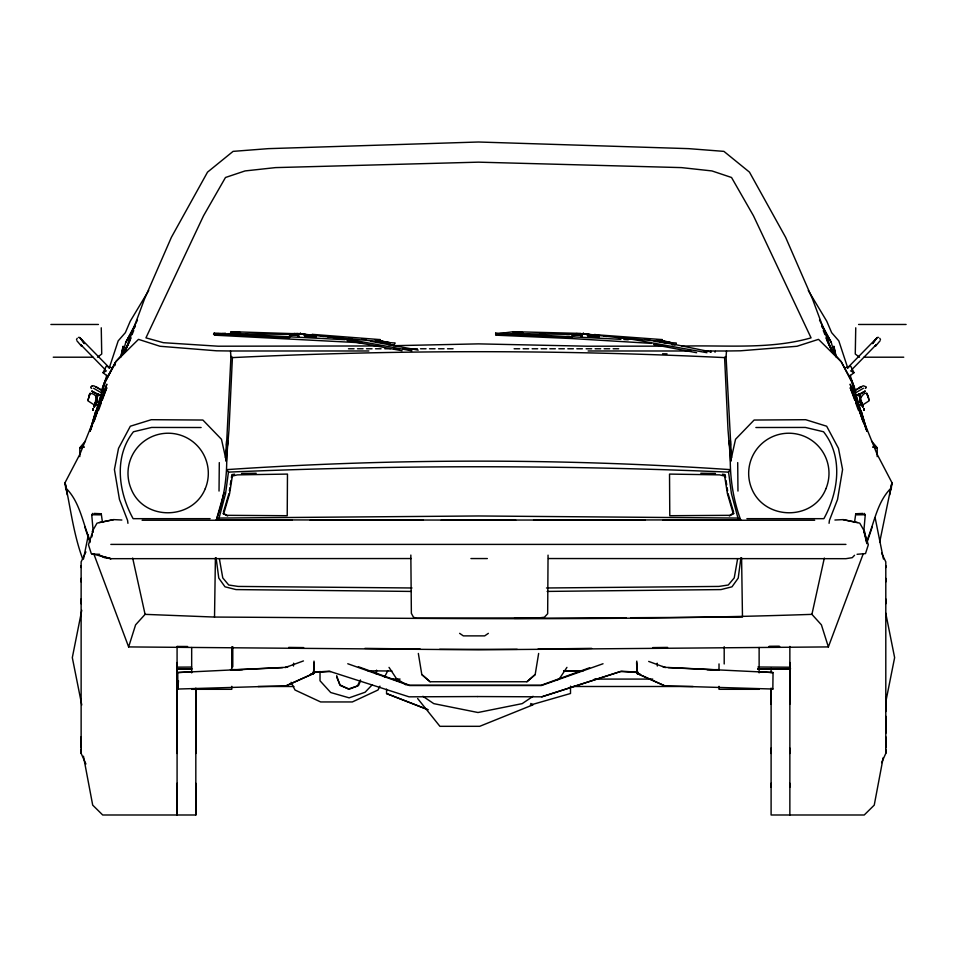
<?xml version="1.0" encoding="UTF-8"?>
<svg xmlns="http://www.w3.org/2000/svg" width="957" height="957" viewBox="0 0 957 957"><rect width="100%" height="100%" fill="white"/><g stroke="black" fill="none" stroke-linecap="round" stroke-linejoin="round"><path stroke-width="1.44" d="M85.927 763.997L81.13 753.362L81.13 736.83M81.13 603.759L81.13 578.411M81.13 567.489L81.13 561.879L85.927 551.914M177.081 783.293L177.081 814.993L177.081 646.43M177.081 753.47L177.081 662.531M83.462 756.233L92.697 805.124L102.698 814.993L195.826 814.993L195.826 783.293M195.826 753.47L195.826 688.705M231.941 646.693L231.941 666.79M232.79 646.693L232.79 666.79M320.033 671.455L320.021 680.774L330.703 692.521L349.149 697.844L365.084 692.246L372.046 684.985M599.297 335.787L596.367 335.512L594.919 334.352M724.198 663.979L724.198 646.693M771.103 787.192L771.103 748.099M771.103 704.196L771.103 688.095M789.86 787.192L789.86 748.099M789.86 704.196L789.86 646.43M881.612 762.669L885.799 753.362L885.799 749.594M885.799 747.752L885.799 716.303M885.799 711.482L885.799 697.21M885.799 598.926L885.799 733.313M885.799 581.916L885.799 565.635M502.999 333.658L502.999 334.388L499.686 334.232L499.686 333.503L513.478 331.696L580.923 333.431M676.252 344.101L676.252 343.001L666.108 342.307M651.43 343.372L571.963 338.563L496.121 335.177L495.678 334.196L495.69 333.108L504.638 333.503M530.369 335.728L530.369 334.986L527.056 334.83L527.044 335.572L530.369 335.728L513.275 333.622L499.686 334.232M586.306 334.328L596.367 335.512L583.375 333.718L572.406 335.524L575.42 334.424L575.42 333.634L572.406 334.735L572.418 335.775L576.222 334.34L583.375 333.718L630.878 339.101L706.984 352.714M657.112 339.759L660.091 339.95L668.07 342.57L668.07 343.3L659.899 341.84L662.088 341.541L662.28 339.603L596.367 334.759L596.51 336.613L598.795 337.008L598.962 336.134M772.837 689.04L773.041 672.544L758.53 671.814M548.05 555.144L547.667 613.748L544.377 617.241L538.731 617.935L416.582 618.198L413.484 617.229L411.366 613.353L410.84 555.06M219.033 491.061L219.297 462.602M587.215 335.129L587.227 334.256L596.367 335.512M515.703 520.106L216.354 519.866C224.608 497.317 227.706 473.512 226.486 449.634M226.522 445.256L230.948 356.494L230.47 350.992L216.521 350.8L160.01 346.267L138.49 339.352L115.833 361.734L105.342 381.759L91.166 428.664M93.786 553.84L128.633 646.92L478.5 649.815L828.367 646.92L821.405 624.849L811.919 614.358C612.887 621.213 413.651 618.126 214.524 617.062L215.409 557.752M297.591 334.591L299.194 336.23L297.567 335.871L297.591 334.591L289.6 335.524L299.96 333.718L347.092 339.101L411.917 350.836M304.075 335.129L304.541 334.256L304.613 336.194L315.774 337.008L316.408 336.134M855.749 327.796L855.271 354.03L859.53 357.212M286.035 685.822L313.573 673.441L314.004 661.108M293.5 666.048L293.596 663.189M376.352 674.159L376.556 670.151M310.929 673.979L313.669 673.441L314.231 662.483M730.514 449.634C729.294 473.512 732.392 497.317 740.646 519.866L441.273 520.106M178.469 680.738L177.846 689.04L177.763 672.544L192.273 671.814M865.834 428.664L851.658 381.759L841.167 361.734L818.51 339.352L796.99 346.267L740.479 350.8L726.53 350.992L726.052 356.494L724.593 357.607C560.623 349.724 396.377 349.724 232.407 357.607L230.948 356.494L232.407 357.607L228.986 429.884L226.366 461.31L225.529 457.613L226.57 440.89M863.74 532.128L865.272 514.746L864.171 513.359M515.249 334.113L513.275 333.622L513.478 331.696L522.749 332.558M879.65 542.344L891.936 482.627L877.043 454.108L850.223 387.705L854.804 400.325M891.134 489.685L891.936 482.627L889.711 494.913M829.061 523.312L829.42 520.417L837.542 499.458L842.579 469.516L838.488 448.378L826.669 426.224L805.698 419.704L754.116 420.039L735.538 439.275L730.634 461.31L728.014 429.884L724.593 357.607L726.052 356.494L731.471 457.613L730.634 461.31M91.896 536.877L92.255 534.066M740.646 519.866L737.955 518.06L731.423 493.573L728.564 472.124L730.167 469.624C562.644 458.307 394.356 458.307 226.833 469.624L228.436 472.124L225.577 493.573L219.045 518.06L216.354 519.866M740.933 557.68L738.218 578.1L731.997 586.808L720.968 589.584L547.153 591.414M854.529 522.402L855.749 513.753L862.759 513.431M97.052 394.272L91.872 391.126L97.052 394.272L95.568 400.899M229.405 490.702L229.847 487.771M230.29 484.852L230.96 480.462M231.415 477.543L231.857 474.624L234.561 474.17M225.529 457.613L228.209 440.866M418.341 653.452L421.81 674.565L430.064 681.743L526.924 681.743L535.178 674.565L538.647 653.452M95.724 400.505L94.121 407.072L93.93 406.151L96.37 404.632L94.121 407.072L94.887 403.136L97.267 401.808L96.896 398.256L98.128 394.93L96.49 398.04L97.267 401.808L95.126 403.89L94.887 403.136M737.572 559.044L734.234 577.908L728.277 585.014L718.863 586.426L546.495 587.981M114.924 365.526L115.426 362.823L104.373 383.087M883.203 757.669L874.243 805.124L864.231 814.993L771.103 814.993L771.103 783.293M121.443 354.951L123.166 346.171L120.642 357.428M81.764 610.267L72.313 657.615L81.764 704.962M885.739 702.091L894.628 657.615L885.739 613.138M83.486 559.02L88.379 534.736M811.919 614.358L824.324 558.075M96.813 396.88L96.418 398.124C96.765 394.715 88.188 390.336 89.025 396.964M580.911 334.591L582.143 336.23L580.576 335.871L580.911 334.591L572.406 335.524M587.993 334.914L587.658 336.194L596.51 336.613L594.907 335.512L598.795 337.008M87.793 400.744L94.264 404.943M122.556 354.521L125.666 342.57L137.461 320.188M97.124 395.708L96.741 397.023M291.885 335.596L292.746 333.634L298.213 333.431M216.725 518.503L224.141 492.544M89.934 431.057L95.7 411.199M101.478 391.341L103.129 385.671L107.531 376.699M90.054 431.224L95.82 411.51M101.98 390.396L106.861 375.192M223.842 513.335L229.608 493.561L232.36 476.072L237.384 474.875L287.471 474.086L287.22 515.715L227.371 515.321L222.993 513.49L227.634 515.979M90.161 431.284L104.732 381.915L115.797 361.65L125.188 350.944L130.882 337.366M223.424 512.067L228.95 493.621M89.874 394.188L88.032 399.906L90.197 393.088M128.633 646.92L135.595 624.849L145.081 614.358L214.524 617.062M862.113 403.136L862.879 407.072L863.07 406.151L860.63 404.632L862.879 407.072L862.113 403.136L859.733 401.808L860.104 398.256L858.872 394.93L861.432 400.899M857.077 554.294L865.511 553.589L868.322 544.748L863.764 530.692L866.886 543.696M93.02 530.692L88.451 544.748L91.274 553.589L110.88 558.685L411.259 558.541M109.134 368.337L118.189 340.871L125.355 332.665L130.236 321.241L148.718 290.473M863.214 553.84L828.367 646.92M866.994 542.523L872.198 526.96M93.894 421.762L106.849 384.176L93.822 421.69M866.779 541.004C874.339 523.144 876.971 501.743 891.374 487.831M98.631 410.134L101.179 403.124M102.196 400.325L106.777 387.705L79.957 454.108L65.064 482.627C70.531 508.095 73.581 534.389 82.697 558.948M218.076 333.503L217.67 334.232L230.446 333.622L231.151 331.696L292.746 333.634L289.6 335.524M125.188 350.944L144.459 299.134L171.375 237.336L207.525 172.14L233.089 151.373L268.307 148.646L478.5 142.007L688.693 148.646L723.911 151.373L749.475 172.14L785.625 237.336L812.541 299.134L831.812 350.944L841.203 361.65L852.268 381.915L866.839 431.284M874.662 345.884L875.906 345.716L876.349 344.568L851.586 369.857M375.192 339.759L389.989 342.726L378.242 341.613L389.583 343.455L389.989 342.726L386.688 342.57L386.281 343.3L377.405 341.84L379.462 341.541L380.204 339.603L312.209 334.352L314.052 335.5L313.429 336.613C306.12 334.029 296.921 332.366 289.504 335.775L292.746 333.634M132.03 334.651L133.729 330.572M360.598 680.714L358.468 685.583L349.425 689.112L340.393 685.583L336.649 677.066M710.513 352.009L710.884 351.171M714.999 352.224L715.369 351.386M124.446 352.595L129.937 340.489M123.788 353.145L130.834 338.395M107.363 376.149L103.033 372.68L106.215 366.256L111.945 367.799M360.43 679.925L357.38 686.025L348.3 689.04L339.735 684.757L336.697 675.702M379.953 686.145L377.991 690.009L352.343 701.948L320.643 701.948L295.007 690.009L291.084 682.281M384.523 677.125L387.788 670.69M76.512 339.615L77.23 338.288M362.332 342.857L214.703 335.177L213.59 334.196L214.201 333.108L223.089 333.503M244.956 335.572L248.258 335.728L248.664 334.986L245.363 334.83M394.559 344.101L395.169 343.001L381.951 342.116M297.567 335.871L298.189 334.759L290.043 334.735L292.83 334.842M92.207 531.542L97.016 523.156L113.716 519.615L121.862 520.022M132.521 330.703L125.666 342.57L131.623 332.378M133.107 329.83L135.332 326.002M133.944 328.251L135.427 325.715M299.96 333.718L300.426 332.928M574.87 335.596L575.42 333.634M566.939 667.376L559.678 678.357L557.249 679.984M875.153 339.974L872.617 343.635L877.21 337.57L878.466 337.378M93.26 532.128L91.728 514.746L92.829 513.359M79.802 456.621L79.802 447.768L85.46 441.01M877.21 337.57L847.711 367.691M875.906 345.716L880.105 340.764M854.553 555.275L852.256 557.668L845.904 558.685L548.493 558.541M102.471 522.402L101.251 513.753L100.138 514.842L91.728 514.746M94.91 404.153L97.028 402.107L94.647 403.495M526.924 681.743L535.178 674.565M849.637 376.149L853.967 372.68L850.785 366.256L845.055 367.799M97.47 357.212L101.729 354.03L101.251 327.796M865.295 388.41L866.157 387.812M488.369 633.343L484.673 635.879L463.332 635.879L459.635 633.343M533.073 696.289L522.187 703.634L477.986 712.51L433.772 703.634L422.886 696.289M91.776 386.257L93.738 385.767L97.363 387.669M859.948 394.272L865.128 391.126L859.948 394.272L860.51 398.04L859.733 401.808L861.874 403.89L861.276 400.505M90.759 386.879L92.315 385.898M853.74 391.162L860.869 386.975L859.637 387.669M860.187 396.88L860.582 398.124C865.379 390.241 867.784 392.609 868.968 399.906L868.107 397.131M862.736 404.943L869.207 400.744M854.194 390.899L858.776 388.171M855.678 395.983L864.685 391.461L863.836 391.868M856.419 392.31L863.405 388.279M857.328 394.978L859.254 393.841L858.238 394.44M860.774 387.059L859.841 387.573L860.869 386.975M733.158 513.335L729.629 515.321L669.78 515.715L669.529 474.086L719.616 474.875L724.64 476.072L727.392 493.561L733.158 513.335L734.007 513.49L729.366 515.979M859.841 387.573L863.262 385.767L866.241 386.879M292.507 334.495L294.385 333.455M103.033 372.68L106.418 370.849M575.193 334.842L572.406 334.735L577.023 333.455M288.201 666.503L285.461 667.496L303.453 660.928M589.632 667.747L541.004 685.32L409.799 685.32L358.397 666.742M603.03 663.751L541.471 685.499L409.345 685.499L347.774 663.751M477.675 696.552L541.782 696.828L620.363 671.527L638.187 672.508M541.782 696.828L621.667 671.168L638.068 672.293M530.369 705.058L570.504 693.502L570.504 686.157M79.802 448.127L84.049 447.051M113.716 519.615L99.337 522.486M311.145 673.907L313.956 673.357L286.143 685.822L177.846 689.04M79.802 447.768L84.049 447.015M380.204 339.603L378.135 339.95L386.688 342.57M662.28 339.603L660.091 339.95L671.383 342.726L671.383 343.455L660.797 341.613L671.383 342.726L668.07 342.57M222.718 333.514L225.409 333.227M504.411 333.514L507.21 333.227M312.748 672.293L329.136 671.168L409.022 696.828L477.687 696.552M314.099 672.424L330.452 671.527M834.923 520.022L843.057 519.615L859.757 523.156L864.566 531.542L866.695 542.416M177.763 672.544L286.071 667.316M230.733 670.032L282.494 667.639M228.436 472.124C395.038 464.97 561.962 464.97 728.564 472.124M110.833 544.401L845.94 544.401M381.544 345.955L218.148 346.207L163.372 342.69L145.942 337.857L203.542 215.768L225.481 177.488L245.052 170.932L275.544 167.607L478.5 162.164L681.456 167.607L711.948 170.932L731.531 177.488L753.458 215.768L811.058 337.857C769.38 349.784 724.939 344.903 682.066 346.135M393.483 345.704L478.5 343.874L587.383 346.207L667.268 346.147M241.535 473.452L256.177 473.248M517.211 649.324L439.646 649.324M538.061 649.061L591.677 648.379M652.722 647.602L667.615 647.411M865.272 514.746L856.862 514.842L855.749 513.753M814.682 520.237L663.034 520.273M563.613 671.013L580.026 670.845M757.717 669.063L790.566 668.74L757.717 668.871M563.685 671.072L583.112 670.893M707.139 669.744L719.102 669.625M757.956 669.266L789.334 668.979M219.045 518.06L478.5 515.967L737.955 518.06M176.638 667.161L191.579 667.065M411.988 587.981L238.137 586.426L228.723 585.014L222.766 577.908L219.428 559.044M514.292 618.389L626.141 617.744M630.615 617.72L742.476 617.062L741.591 557.752M769.38 646.501L779.716 646.453M768.89 646.501L779.309 646.453M755.886 427.516L805.399 427.444L823.534 431.763C843.512 456.944 838.476 492.197 823.869 518.682L746.903 518.67M292.34 520.273L142.091 520.237M310.212 520.249L423.401 520.13M50.9 324.471L98.415 324.471M858.585 324.471L906.1 324.471M348.492 348.767L354.042 348.767M357.499 348.767L363.05 348.767M366.507 348.767L372.058 348.767M375.515 348.767L381.065 348.767M384.822 348.767L390.372 348.767M393.829 348.767L399.38 348.767M402.837 348.767L408.388 348.767M411.845 348.767L417.384 348.767M420.506 348.767L426.044 348.767M429.514 348.767L435.052 348.767M438.521 348.767L444.06 348.767M447.529 348.767L453.068 348.767M514.124 348.767L519.663 348.767M523.132 348.767L528.671 348.767M532.14 348.767L537.678 348.767M541.148 348.767L546.686 348.767M549.808 348.767L555.347 348.767M558.816 348.767L564.355 348.767M567.812 348.767L573.363 348.767M576.82 348.767L582.37 348.767M586.127 348.767L591.677 348.767M595.134 348.767L600.685 348.767M604.142 348.767L609.693 348.767M613.15 348.767L618.701 348.767M230.47 350.992L368.876 350.98M588.124 350.98L690.858 350.992M704.208 350.992L726.53 350.992M53.257 357.2L93.044 357.212M863.956 357.212L903.743 357.2M210.097 518.67L133.131 518.682C118.524 492.197 113.488 456.944 133.466 431.763L151.601 427.444L201.114 427.516M470.928 558.553L487.34 558.553M636.572 662.483L637.135 673.441L664.768 685.822M392.609 679.087L400.086 679.087M594.441 679.087L652.746 679.087M258.055 686.492L293.943 686.492M573.506 686.492L693.107 686.492M191.675 689.303L231.785 689.303L231.785 686.325M759.128 689.303L719.018 689.303L719.018 686.325M533.563 520.13L645.174 520.249M572.406 334.735L582.143 335.106M290.043 334.735L298.189 334.759M177.284 646.453L187.62 646.501M411.343 591.426L236.032 589.584L225.003 586.808L218.782 578.1L216.067 557.68M757.944 667.005L789.513 667.22M176.889 668.728L191.819 668.823M176.638 669.063L191.819 668.991M230.434 669.565L242.384 669.673M367.919 670.833L391.903 671.001M513.275 333.622L575.42 334.424M232.491 334.113L230.446 333.622L292.316 334.424M662.579 353.791L667.041 353.851M288.715 647.411L303.668 647.602M364.928 648.379L420.219 649.073M700.823 473.248L715.465 473.452M592.491 335.417L596.51 335.5M310.068 335.417L314.052 335.5L313.537 334.759L311.587 335.512L315.774 337.008M91.896 554.103L99.695 554.294M772.957 689.04L664.66 685.822L636.86 673.357L639.671 673.907M572.346 337.63L495.678 334.196M289.792 337.63L213.59 334.196M540.274 333.323L544.653 333.514M566.556 334.483L569.487 334.603M240.494 332.558L231.151 331.696M257.983 333.323L262.35 333.514M512.091 333.826L515.069 333.957M527.008 334.495L620.866 339.328M230.493 333.826L233.46 333.957M245.315 334.495L345.082 339.699M574.87 334.495L580.576 334.759L580.576 335.871M217.67 334.232L220.971 334.388M94.241 513.431L101.251 513.753M668.309 667.639L718.599 669.972M648.69 661.419L664.732 667.316L773.041 672.544M623.82 339.52L628.247 339.795M348.731 338.132L351.674 338.311M361.961 338.945L366.375 339.221M645.174 339.017L649.647 339.292M376.077 341.721L379.008 341.912M672.089 344.783L675.032 344.987M388.255 344.604L394.021 344.987M304.637 334.914L313.118 335.512L302.843 334.328M320.487 336.182L323.43 336.457M327.856 336.852L379.462 341.541M603.676 336.182L606.594 336.457M618.27 337.522L662.088 341.541M626.297 338.694L630.639 339.197M311.958 335.106L314.925 335.44M343.108 338.682L347.558 339.197M230.446 333.622L248.258 335.728M76.895 340.764L81.094 345.716L82.338 345.884M78.534 337.378L79.79 337.57L109.289 367.691M654.145 341.254L673.214 344.149L711.314 351.997M370.467 341.254L418.221 350.13M350.406 339.651L353.253 340.106M722.439 474.17L725.143 474.624L725.585 477.543M346.984 340.584L402.084 350.752M872.951 447.015L877.198 447.768L877.198 456.621M653.631 344.556L696.624 352.726M857.436 522.486L843.057 519.615M637.135 673.441L639.886 673.979M408.328 349.736L411.103 350.286M872.951 447.051L877.198 448.127M664.732 667.316L665.354 667.496L662.603 666.503M386.568 689.1L386.568 693.574L428.269 709.771M386.568 693.574L426.882 709.281M93.164 391.868L92.315 391.461L98.762 394.44M850.582 370.849L853.967 372.68M96.226 387.059L97.159 387.573M93.595 388.279L100.581 392.31M96.131 386.975L103.26 391.162M530.728 703.479L533.025 704.807L479.708 726.315L439.921 726.327L417.623 698.502M98.224 388.171L102.806 390.899M862.353 403.495L859.972 402.107L862.09 404.153M99.672 394.978L97.746 393.841L101.322 395.983M405.959 684.877L396.282 678.357L389.02 667.376M90.843 387.812L91.705 388.41M421.81 674.565L430.064 681.743M65.626 487.831C80.029 501.743 82.661 523.144 90.221 541.004M105.414 369.857L80.651 344.568L81.094 345.716M871.54 441.01L877.198 447.768M304.541 334.256L305.235 335.094M79.79 337.57L84.383 343.635L81.847 339.974M821.573 325.715L823.056 328.251M821.668 326.002L823.893 329.83M825.377 332.378L831.334 342.57L834.444 354.521M824.479 330.703L831.334 342.57L819.539 320.188M808.282 290.473L826.764 321.241L831.645 332.665L838.811 340.871L847.866 368.337M879.77 338.288L880.488 339.615M587.227 334.256L587.658 335.094M849.469 376.699L853.871 385.671L855.522 391.341M881.612 553.158L885.799 561.879L885.799 567.489M826.166 338.395L833.212 353.145M827.063 340.489L832.554 352.595M823.271 330.572L824.97 334.651M826.118 337.366L831.812 350.944M855.821 403.124L858.369 410.134M863.178 421.69L850.151 384.176L863.106 421.762M84.802 526.96L90.006 542.523M850.139 375.192L855.02 390.396M860.259 397.023L859.876 395.708M867.126 394.188L867.975 396.964L866.803 393.088M728.05 493.621L733.576 512.067M853.154 387.322L854.398 391.557M856.06 397.203L857.316 401.426M858.142 404.249L863.98 423.999M861.18 411.51L866.946 431.224M861.3 411.199L867.066 431.057M214.201 333.108L214.703 335.177M836.358 357.428L833.834 346.171L835.569 354.951M226.366 461.31L221.462 439.275L202.884 420.039L151.302 419.704L130.331 426.224L118.512 448.378L114.421 469.516L119.458 499.458L127.58 520.417L127.939 523.312M132.676 558.075L145.081 614.358M495.69 333.108L496.121 335.177M875.105 517.593L883.443 559.02M67.289 494.913L65.064 482.627L65.866 489.685M728.791 440.866L731.471 457.613M726.04 480.462L726.71 484.852M727.153 487.771L727.595 490.702M657.208 663.189L657.315 666.048M636.8 661.108L637.23 673.441M583.363 332.928L583.375 333.718M737.703 462.602L737.967 491.061M730.43 440.89L730.478 445.256M885.799 578.411L885.799 603.759M885.799 736.83L885.799 753.362M789.86 662.531L789.86 753.47M789.86 783.293L789.86 814.993M771.103 668.345L771.103 672.711M771.103 688.705L771.103 753.47M759.128 647.494L759.128 672.879M719.018 663.919L719.018 669.888M231.785 647.494L231.785 669.888M195.826 688.095L195.826 814.993M191.675 647.494L191.675 672.879M81.13 565.635L81.13 581.916M81.13 598.926L81.13 747.752M81.13 749.594L81.13 753.362M93.092 408.603L93.032 410.362L93.092 408.603M863.908 408.603L863.968 410.362L863.908 408.603M825.963 488.656C813.318 521.122 764.679 520.5 751.712 488.656A40.158 40.11 0 0 1 788.831 433.222A40.158 40.11 0 0 1 825.951 488.644M205.288 488.656C192.321 520.5 143.682 521.122 131.037 488.656A40.158 40.11 0 0 1 168.169 433.222A40.158 40.11 0 0 1 205.276 488.644M110.88 558.685L104.516 557.668L100.114 555.658L110.88 558.685"/></g></svg>
